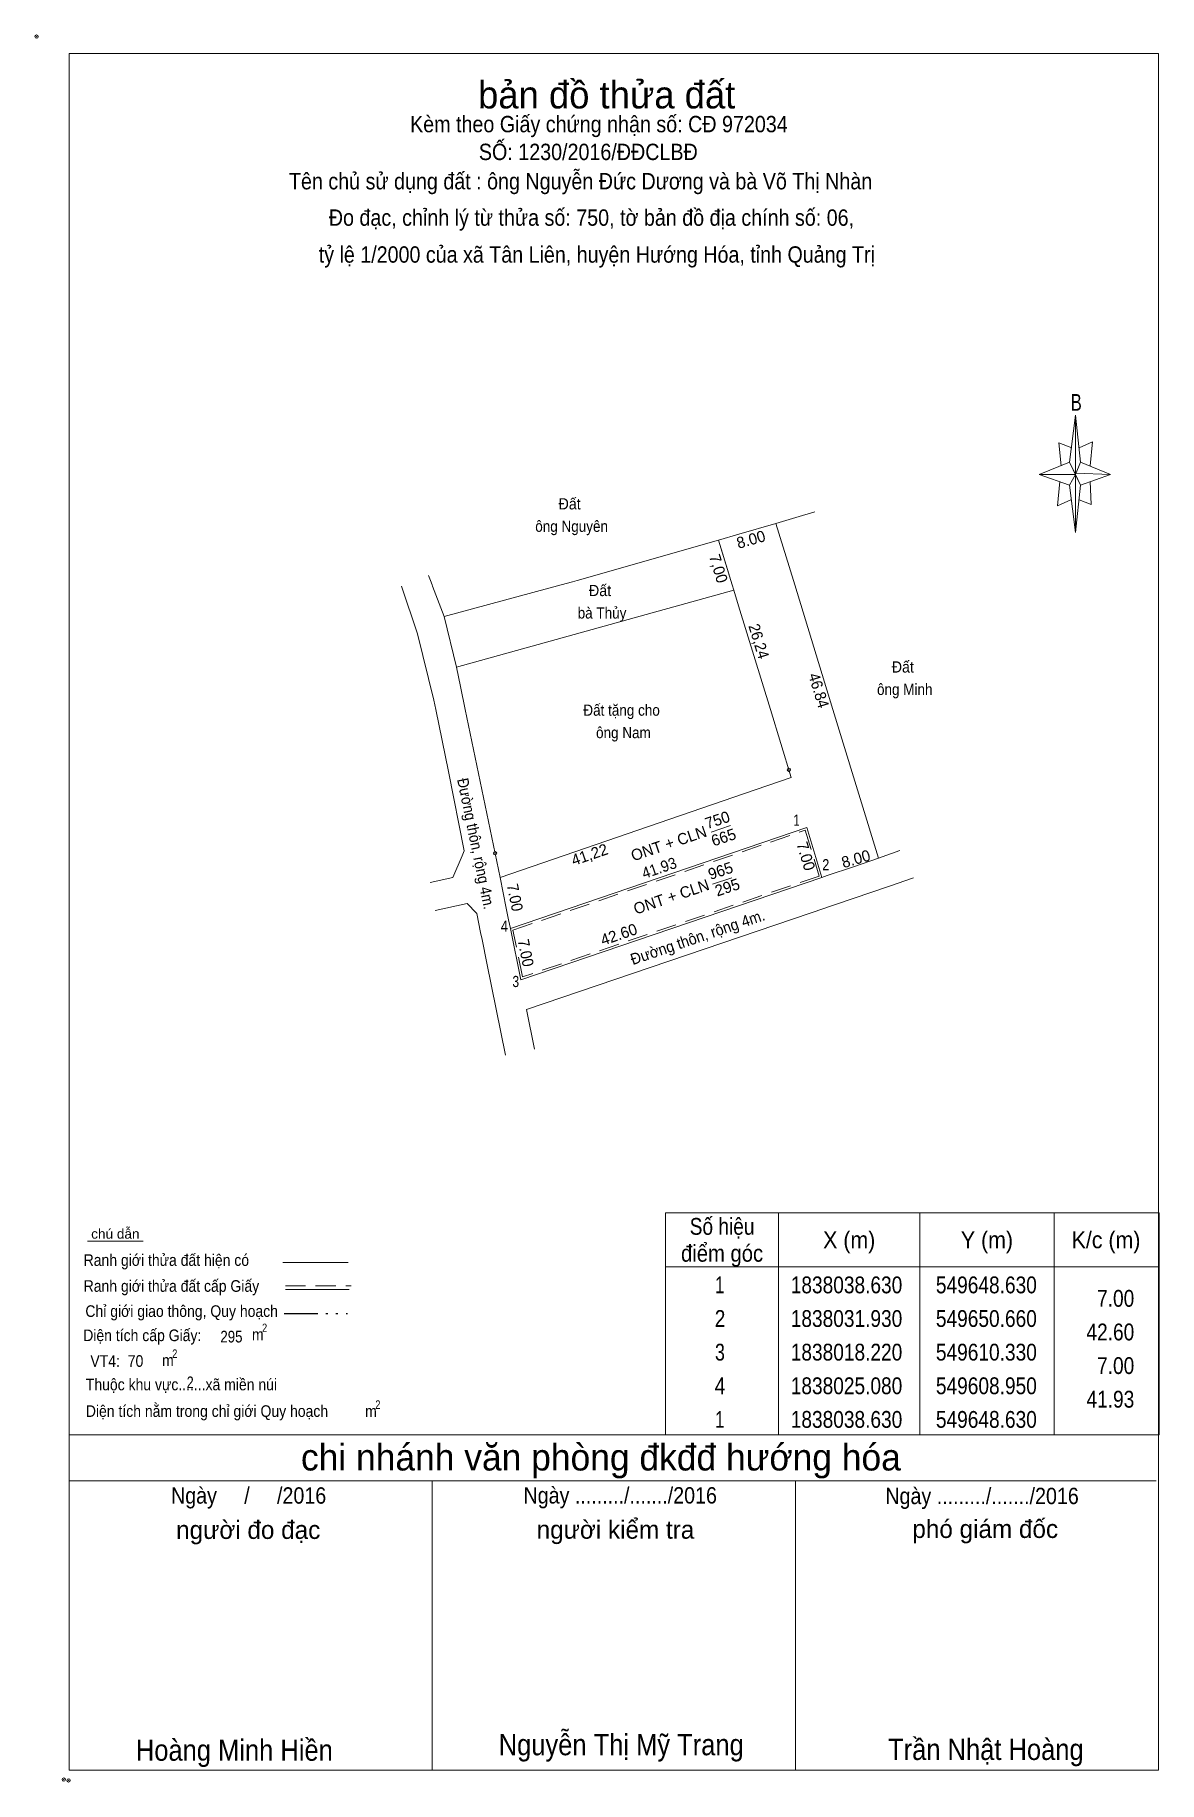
# Model space of a CAD drawing. Header units: metres. Extents: x 549545 to 549696, y 1837911 to 1838145.
import ezdxf
from ezdxf.enums import TextEntityAlignment as Align

# ---------------------------------------------------------------- set-up
doc = ezdxf.new("R2010")
doc.units = ezdxf.units.M
doc.header["$LTSCALE"] = 0.9
doc.header["$PDMODE"] = 32
doc.header["$PDSIZE"] = 0.45
doc.linetypes.add('DASH_DOUBLE_DOT', pattern=[9.2, 5, -1.2, 0.3, -1.2, 0.3, -1.2])
doc.linetypes.add('MEDIUM_DASHED', pattern=[4.5, 3, -1.5])
for name, color, linetype, lineweight in [('1', 7, 'Continuous', 13), ('15', 7, 'Continuous', 13), ('28', 7, 'Continuous', 13), ('63', 7, 'Continuous', 13), ('7', 7, 'Continuous', 13)]:
    doc.layers.add(name, color=color, linetype=linetype, lineweight=lineweight)

msp = doc.modelspace()

# ---------------------------------------------------------------- linework, layer by layer
at = {"layer": '1'}
msp.add_line((549648.63, 1838038.63), (549650.66, 1838031.93), dxfattribs=at)
msp.add_lwpolyline([(549648.63, 1838038.63), (549650.66, 1838031.93), (549610.33, 1838018.22), (549608.95, 1838025.08)], close=True, dxfattribs=at)
msp.add_lwpolyline([(549648.63, 1838038.63), (549650.66, 1838031.93), (549610.33, 1838018.22), (549608.95, 1838025.08)], close=True, dxfattribs=at)
at = {"layer": '1', "linetype": 'MEDIUM_DASHED'}
msp.add_lwpolyline([(549648.43, 1838038.25), (549650.29, 1838032.12), (549610.56, 1838018.61), (549609.3, 1838024.88)], close=True, dxfattribs=at)
at = {"layer": '15'}
for p, q in [((549651.36, 1838032.17), (549654.89, 1838033.36)), ((549654.89, 1838033.36), (549658.24, 1838034.5)), ((549650.66, 1838031.93), (549651.36, 1838032.17)), ((549608.71, 1838026.26), (549608.95, 1838025.08))]:
    msp.add_line(p, q, dxfattribs=at)
msp.add_lwpolyline([(549607.57, 1838031.94), (549608.39, 1838027.84), (549608.71, 1838026.26)], dxfattribs=at)
at = {"layer": '28'}
for p, q in [((549683.81, 1838087.49), (549684.62, 1838093.81)), ((549683.81, 1838087.49), (549684.62, 1838093.81)), ((549685.26, 1838087.49), (549689.31, 1838085.87)), ((549685.26, 1838087.49), (549689.31, 1838085.87)), ((549683.81, 1838084.41), (549679.76, 1838085.87)), ((549683.81, 1838084.41), (549679.76, 1838085.87)), ((549685.26, 1838084.41), (549684.62, 1838078.09)), ((549685.26, 1838084.41), (549684.62, 1838078.09)), ((549686.56, 1838084.9), (549686.72, 1838081.82)), ((549686.56, 1838084.9), (549686.72, 1838081.82)), ((549686.72, 1838081.82), (549685.1, 1838082.47)), ((549686.72, 1838081.82), (549685.1, 1838082.47)), ((549552.36, 1837983.27), (549559.81, 1837983.27)), ((549552.36, 1837983.27), (549559.81, 1837983.27)), ((549578.51, 1837980.41), (549587.23, 1837980.41)), ((549578.51, 1837980.41), (549587.23, 1837980.41)), ((549578.83, 1837976.78), (549587.35, 1837976.78)), ((549578.83, 1837976.78), (549587.35, 1837976.78)), ((549549.9, 1837957.34), (549695.7, 1837957.34)), ((549549.9, 1837957.34), (549695.7, 1837957.34)), ((549549.9, 1837951.18), (549695.38, 1837951.18)), ((549549.9, 1837951.18), (549695.38, 1837951.18)), ((549549.9, 1837951.18), (549695.38, 1837951.18)), ((549549.9, 1837951.18), (549695.38, 1837951.18)), ((549549.9, 1837951.18), (549695.38, 1837951.18)), ((549549.9, 1837951.18), (549695.38, 1837951.18)), ((549598.5, 1837912.47), (549598.5, 1837951.18)), ((549598.5, 1837912.47), (549598.5, 1837951.18)), ((549647.1, 1837912.47), (549647.1, 1837951.18)), ((549647.1, 1837912.47), (549647.1, 1837951.18))]:
    msp.add_line(p, q, dxfattribs=at)
at = {"layer": '28', "linetype": 'MEDIUM_DASHED'}
msp.add_line((549578.83, 1837977.29), (549587.65, 1837977.29), dxfattribs=at)
msp.add_line((549578.83, 1837977.29), (549587.65, 1837977.29), dxfattribs=at)
at = {"layer": '28', "linetype": 'DASH_DOUBLE_DOT', "lineweight": 25}
msp.add_line((549578.67, 1837973.59), (549587.16, 1837973.59), dxfattribs=at)
msp.add_line((549578.67, 1837973.59), (549587.16, 1837973.59), dxfattribs=at)
at = {"layer": '28'}
for points in [[(549549.9, 1838142.18), (549695.7, 1838142.18), (549695.7, 1837912.47), (549549.9, 1837912.47)], [(549549.9, 1838142.18), (549695.7, 1838142.18), (549695.7, 1837912.47), (549549.9, 1837912.47)], [(549684.62, 1838093.81), (549685.26, 1838087.49), (549684.62, 1838085.87)], [(549684.62, 1838093.81), (549685.26, 1838087.49), (549684.62, 1838085.87)], [(549684.62, 1838085.87), (549679.76, 1838085.87), (549683.81, 1838087.49), (549685.26, 1838084.41), (549689.31, 1838085.87), (549684.62, 1838086.03)], [(549684.62, 1838085.87), (549679.76, 1838085.87), (549683.81, 1838087.49), (549685.26, 1838084.41), (549689.31, 1838085.87), (549684.62, 1838086.03)], [(549684.62, 1838085.87), (549684.62, 1838078.09), (549683.81, 1838084.41)], [(549684.62, 1838085.87), (549684.62, 1838078.09), (549683.81, 1838084.41)]]:
    msp.add_lwpolyline(points, close=True, dxfattribs=at)
for points in [[(549684.13, 1838089.43), (549682.35, 1838090.08), (549682.67, 1838087)], [(549684.13, 1838089.43), (549682.35, 1838090.08), (549682.67, 1838087)], [(549685.1, 1838089.43), (549686.88, 1838090.24), (549686.56, 1838087)], [(549685.1, 1838089.43), (549686.88, 1838090.24), (549686.56, 1838087)], [(549684.62, 1838085.87), (549683.81, 1838087.49), (549679.76, 1838085.87)], [(549684.62, 1838085.87), (549683.81, 1838087.49), (549679.76, 1838085.87)], [(549682.51, 1838084.9), (549682.19, 1838081.66), (549683.97, 1838082.47)], [(549682.51, 1838084.9), (549682.19, 1838081.66), (549683.97, 1838082.47)], [(549684.62, 1838085.87), (549685.26, 1838084.41), (549689.31, 1838085.87)], [(549684.62, 1838085.87), (549685.26, 1838084.41), (549689.31, 1838085.87)], [(549695.7, 1837912.47), (549549.9, 1837912.47), (549549.9, 1837951.18)], [(549695.7, 1837912.47), (549549.9, 1837912.47), (549549.9, 1837951.18)]]:
    msp.add_lwpolyline(points, dxfattribs=at)
for p in [(549545.53, 1838144.45), (549549.16, 1837911.2), (549549.81, 1837911.1)]:
    msp.add_point(p, dxfattribs=at)
at = {"layer": '63'}
for p, q in [((549635.82, 1838037.99), (549638.44, 1838038.86)), ((549635.99, 1838031.03), (549638.61, 1838031.9)), ((549644.85, 1837987.03), (549644.85, 1837957.33)), ((549663.75, 1837987.03), (549663.75, 1837957.33)), ((549681.75, 1837987.03), (549681.75, 1837957.33)), ((549629.73, 1837979.83), (549695.79, 1837979.83))]:
    msp.add_line(p, q, dxfattribs=at)
msp.add_lwpolyline([(549629.73, 1837987.03), (549695.79, 1837987.03), (549695.79, 1837957.33), (549629.73, 1837957.33)], close=True, dxfattribs=at)
at = {"layer": '7'}
for p, q in [((549644.5, 1838079.28), (549647.15, 1838080.08)), ((549647.15, 1838080.08), (549649.7, 1838080.84)), ((549636.81, 1838077.08), (549638.2, 1838072.54)), ((549596.52, 1838064.54), (549594.39, 1838070.91)), ((549598.24, 1838071.67), (549598, 1838072.32)), ((549598.47, 1838071.07), (549598.24, 1838071.67)), ((549598.53, 1838070.91), (549598.47, 1838071.07)), ((549600.07, 1838066.84), (549598.53, 1838070.91)), ((549638.65, 1838071.07), (549638.47, 1838071.67)), ((549638.47, 1838071.67), (549638.65, 1838071.07)), ((549638.65, 1838071.07), (549638.86, 1838070.39)), ((549647.02, 1838071.07), (549652.13, 1838054.41)), ((549647.02, 1838071.07), (549652.13, 1838054.41)), ((549639.51, 1838068.26), (549643.76, 1838054.41)), ((549600.43, 1838065.4), (549600.07, 1838066.84)), ((549602.29, 1838057.47), (549601.76, 1838060.05)), ((549600.65, 1838046.09), (549598.97, 1838054.41)), ((549643.76, 1838054.41), (549646.56, 1838045.3)), ((549652.13, 1838054.41), (549653.16, 1838051.05)), ((549653.16, 1838051.05), (549658.24, 1838034.5)), ((549602.78, 1838035.49), (549600.65, 1838046.09)), ((549646.56, 1838045.3), (549641.72, 1838043.64)), ((549607.57, 1838031.94), (549641.72, 1838043.64)), ((549658.24, 1838034.5), (549661.07, 1838035.52)), ((549598.21, 1838031.25), (549601.23, 1838031.91)), ((549610.33, 1838018.22), (549650.66, 1838031.93)), ((549659.7, 1838030.77), (549650.1, 1838027.5)), ((549659.7, 1838030.77), (549662.91, 1838031.89)), ((549603.48, 1838028.12), (549604.1, 1838027.48)), ((549604.1, 1838027.48), (549604.46, 1838027.11)), ((549604.97, 1838024.57), (549604.46, 1838027.11)), ((549649.21, 1838027.2), (549611.13, 1838014.25)), ((549650.04, 1838027.48), (549649.21, 1838027.2)), ((549650.1, 1838027.5), (549650.04, 1838027.48)), ((549605.16, 1838023.62), (549604.97, 1838024.57)), ((549612.2, 1838008.94), (549611.13, 1838014.25))]:
    msp.add_line(p, q, dxfattribs=at)
for points in [[(549644.5, 1838079.28), (549639.53, 1838077.86), (549636.81, 1838077.08)], [(549638.47, 1838071.67), (549636.81, 1838077.08), (549639.53, 1838077.86)], [(549639.53, 1838077.86), (549644.5, 1838079.28), (549646.84, 1838071.67), (549647.02, 1838071.07)], [(549644.5, 1838079.28), (549646.84, 1838071.67), (549647.02, 1838071.07)], [(549617.91, 1838071.67), (549636.81, 1838077.08), (549638.47, 1838071.67)], [(549638.2, 1838072.54), (549638.47, 1838071.67), (549638.65, 1838071.07)], [(549638.65, 1838071.07), (549638.86, 1838070.39), (549601.76, 1838060.05), (549600.07, 1838066.84), (549615.73, 1838071.07)], [(549615.73, 1838071.07), (549617.25, 1838071.48), (549617.91, 1838071.67)], [(549639.51, 1838068.26), (549638.86, 1838070.39), (549638.65, 1838071.07)], [(549598.97, 1838054.41), (549598.72, 1838055.66), (549596.52, 1838064.54)], [(549607.57, 1838031.94), (549602.92, 1838054.41), (549602.29, 1838057.47)], [(549610.33, 1838018.22), (549608.95, 1838025.08), (549648.63, 1838038.63)], [(549601.23, 1838031.91), (549602.49, 1838034.83), (549602.78, 1838035.5)], [(549601.23, 1838031.91), (549602.49, 1838034.83), (549602.54, 1838034.95)], [(549601.23, 1838031.91), (549602.49, 1838034.83), (549602.54, 1838034.95)], [(549598.88, 1838027.49), (549603.17, 1838028.43), (549603.48, 1838028.12)], [(549608.28, 1838008.15), (549605.8, 1838020.46), (549605.16, 1838023.62)]]:
    msp.add_lwpolyline(points, dxfattribs=at)
for p in [(549646.24, 1838046.34), (549606.91, 1838035.16)]:
    msp.add_point(p, dxfattribs=at)

# ---------------------------------------------------------------- texts
at = {"layer": '28'}
for s, height, p in [('bản đồ thửa đất', 3.645, (549621.845, 1838134.84)), ('bản đồ thửa đất', 3.645, (549621.845, 1838134.84)), ('chi nhánh văn phòng đkđđ hướng hóa', 3.543, (549621.07, 1837952.57)), ('chi nhánh văn phòng đkđđ hướng hóa', 3.543, (549621.07, 1837952.57)), ('người kiểm tra', 2.43, (549623.02, 1837943.44)), ('người kiểm tra', 2.43, (549623.02, 1837943.44)), ('phó giám đốc', 2.43, (549672.515, 1837943.54)), ('phó giám đốc', 2.43, (549672.515, 1837943.54)), ('người đo đạc', 2.43, (549573.855, 1837943.41)), ('người đo đạc', 2.43, (549573.855, 1837943.41))]:
    msp.add_text(s, height=height, dxfattribs=at).set_placement(p, align=Align.CENTER)
for s, height, width, p in [('Kèm theo Giấy chứng nhận số: CĐ 972034', 2.19, 0.9, (549620.8, 1838131.65)), ('SỐ: 1230/2016/ĐĐCLBĐ', 2.19, 0.9, (549619.385, 1838127.93)), ('Tên chủ sử dụng đất : ông Nguyễn Đức Dương và bà Võ Thị Nhàn', 2.19, 0.9, (549618.35, 1838124.01)), ('Đo đạc, chỉnh lý từ thửa số: 750, tờ bản đồ địa chính số: 06, ', 2.19, 0.9, (549620.17, 1838119.14)), (' tỷ lệ 1/2000 của xã Tân Liên, huyện Hướng Hóa, tỉnh Quảng Trị', 2.187, 0.9, (549620.16, 1838114.2)), ('B', 2.232, 0.75, (549684.7, 1838094.39)), ('B', 2.232, 0.75, (549684.7, 1838094.39)), ('chú dẫn', 1.296, 1.05, (549556.07, 1837983.59)), ('chú dẫn', 1.296, 1.05, (549556.07, 1837983.59)), ('Ranh giới thửa đất hiện có ', 1.555, 0.9, (549563.16, 1837979.95)), ('Ranh giới thửa đất hiện có ', 1.555, 0.9, (549563.16, 1837979.95)), ('Ranh giới thửa đất cấp Giấy', 1.555, 0.9, (549563.575, 1837976.48)), ('Ranh giới thửa đất cấp Giấy', 1.555, 0.9, (549563.575, 1837976.48)), ('Chỉ giới giao thông, Quy hoạch', 1.555, 0.9, (549564.95, 1837973.12)), ('Chỉ giới giao thông, Quy hoạch', 1.555, 0.9, (549564.95, 1837973.12)), ('2', 1.134, 0.8, (549576.055, 1837971.09)), ('Diện tích cấp Giấy: ', 1.555, 0.9, (549559.935, 1837969.88)), ('Diện tích cấp Giấy: ', 1.555, 0.9, (549559.935, 1837969.88)), ('295', 1.56, 0.85, (549571.61, 1837969.7)), ('m', 1.555, 0.9, (549575.135, 1837969.99)), (' VT4:  70', 1.56, 0.9, (549556.01, 1837966.44)), ('m', 1.555, 0.9, (549563.105, 1837966.54)), ('2', 1.134, 0.8, (549564.025, 1837967.64)), ('Thuộc khu vực.......xã miền núi', 1.555, 0.9, (549564.915, 1837963.3)), ('2', 1.56, 0.8, (549566.095, 1837963.59)), ('Diện tích nằm trong chỉ giới Quy hoạch     ', 1.555, 0.9, (549569.635, 1837959.74)), ('m', 1.555, 0.9, (549590.285, 1837959.72)), ('2', 1.134, 0.8, (549591.215, 1837960.82)), ('Ngày     /     /2016', 2.187, 0.9, (549573.91, 1837948.13)), ('Ngày     /     /2016', 2.187, 0.9, (549573.91, 1837948.13)), ('Ngày ........./......./2016', 2.187, 0.9, (549623.655, 1837948.15)), ('Ngày ........./......./2016', 2.187, 0.9, (549623.655, 1837948.15)), ('Ngày ........./......./2016', 2.187, 0.9, (549672.095, 1837948.07)), ('Ngày ........./......./2016', 2.187, 0.9, (549672.095, 1837948.07)), ('Hoàng Minh Hiền', 2.835, 0.9, (549572, 1837913.73)), ('Nguyễn Thị Mỹ Trang', 2.835, 0.9, (549623.79, 1837914.46)), ('Trần Nhật Hoàng', 2.835, 0.9, (549672.605, 1837913.83)), ('Trần Nhật Hoàng', 2.835, 0.9, (549672.605, 1837913.83))]:
    msp.add_text(s, height=height, dxfattribs=dict(at, width=width)).set_placement(p, align=Align.CENTER)
at = {"layer": '63'}
for s, rotation, p in [('750', 18.369, (549636.8986, 1838038.9142)), ('ONT + CLN', 18.775, (549630.3936, 1838035.7704)), ('665', 18.369, (549637.7286, 1838036.5942)), ('7.00', 286.856, (549647.7967, 1838034.5625)), ('965', 18.369, (549637.3186, 1838032.1142)), ('ONT + CLN', 18.775, (549630.7336, 1838028.6404)), ('295', 18.369, (549638.2286, 1838029.8942)), ('42.60', 18.775, (549623.7136, 1838023.5931))]:
    msp.add_text(s, height=1.5, rotation=rotation, dxfattribs=at).set_placement(p, align=Align.CENTER)
for s, height, width, p in [(' 1', 1.5, 0.75, (549647.67, 1838038.84)), (' 2', 1.5, 0.85, (549651.65, 1838032.88)), (' 4', 1.5, 0.85, (549608.62, 1838024.66)), (' 3', 1.5, 0.8, (549610.12, 1838017.26)), ('7.00', 2.25, 0.85, (549692.47, 1837974.48)), ('42.60', 2.25, 0.85, (549692.47, 1837969.98)), ('7.00', 2.25, 0.85, (549692.47, 1837965.48)), ('41.93', 2.25, 0.85, (549692.47, 1837960.98))]:
    msp.add_text(s, height=height, dxfattribs=dict(at, width=width)).set_placement(p, align=Align.RIGHT)
at = {"layer": '63', "width": 0.95}
for s, rotation, p in [('41.93', 18.854, (549629.1176, 1838032.4944)), ('7.00', 281.374, (549608.8335, 1838029.1029)), ('7.00', 281.374, (549610.2835, 1838021.6929))]:
    msp.add_text(s, height=1.5, rotation=rotation, dxfattribs=at).set_placement(p, align=Align.CENTER)
at = {"layer": '63'}
for s, width, p in [('Số hiệu', 0.85, (549637.295, 1837984.11)), ('X (m)', 0.95, (549654.31, 1837982.31)), ('Y (m)', 0.95, (549672.75, 1837982.31)), ('K/c (m)', 0.95, (549688.69, 1837982.31)), ('điểm góc', 0.9, (549637.29, 1837980.51)), (' 1', 0.75, (549636.665, 1837976.28)), ('1838038.630', 0.85, (549653.95, 1837976.28)), ('549648.630', 0.85, (549672.67, 1837976.28)), (' 2', 0.85, (549636.665, 1837971.78)), ('1838031.930', 0.85, (549653.95, 1837971.78)), ('549650.660', 0.85, (549672.67, 1837971.78)), (' 3', 0.8, (549636.67, 1837967.28)), ('1838018.220', 0.85, (549653.95, 1837967.28)), ('549610.330', 0.85, (549672.67, 1837967.28)), (' 4', 0.85, (549636.66, 1837962.78)), ('1838025.080', 0.85, (549653.95, 1837962.78)), ('549608.950', 0.85, (549672.67, 1837962.78)), (' 1', 0.75, (549636.665, 1837958.28)), ('1838038.630', 0.85, (549653.95, 1837958.28)), ('549648.630', 0.85, (549672.67, 1837958.28))]:
    msp.add_text(s, height=2.25, dxfattribs=dict(at, width=width)).set_placement(p, align=Align.CENTER)
at = {"layer": '7'}
for s, width, p in [('Đất ', 0.95, (549617.15, 1838081.18)), ('ông Nguyên', 0.9, (549617.15, 1838078.18)), ('Đất ', 0.95, (549621.22, 1838069.58)), ('bà Thủy', 0.9, (549621.22, 1838066.58)), ('Đất ', 0.95, (549661.75, 1838059.35)), ('ông Minh', 0.9, (549661.745, 1838056.35)), ('Đất tặng cho ', 0.9, (549624.09, 1838053.57)), ('ông Nam', 0.9, (549624.085, 1838050.57))]:
    msp.add_text(s, height=1.5, dxfattribs=dict(at, width=width)).set_placement(p, align=Align.CENTER)
for s, rotation, p in [('8.00', 15.965, (549641.3587, 1838076.4432)), ('7,00', 287.037, (549636.0924, 1838073.0447)), ('41,22', 18.914, (549619.7969, 1838034.277)), ('8.00', 15.965, (549655.4087, 1838033.7032))]:
    msp.add_text(s, height=1.5, rotation=rotation, dxfattribs=at).set_placement(p, align=Align.CENTER)
for s, rotation, width, p in [('26,24', 287.061, 0.95, (549641.4974, 1838063.315)), ('46.84', 287.058, 0.95, (549649.5173, 1838056.735)), ('Đường thôn, rộng 4m.', 281.678, 0.9, (549603.6182, 1838036.3068)), ('Đường thôn, rộng 4m.', 18.771, 0.95, (549634.2537, 1838023.2295))]:
    msp.add_text(s, height=1.5, rotation=rotation, dxfattribs=dict(at, width=width)).set_placement(p, align=Align.CENTER)

doc.saveas('drawing.dxf')
